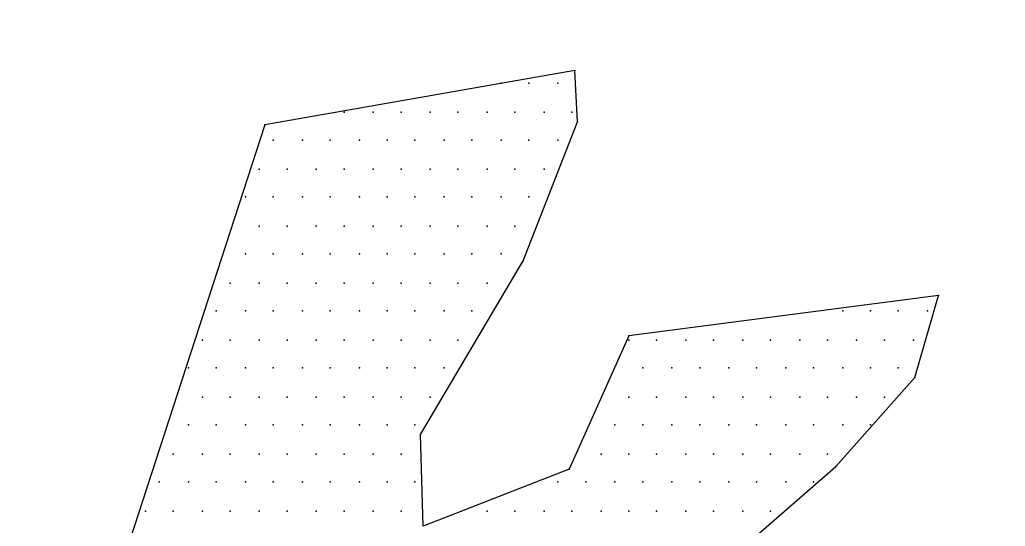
# Model space of a CAD drawing. Extents: x 180421 to 181317, y 668879 to 669680.
# Drawn here: x 180623.003 to 180626.748, y 669623.65 to 669625.574 of the extents above; entities that cross this region are included whole.
import ezdxf

# ---------------------------------------------------------------- set-up
doc = ezdxf.new("R2010")
doc.units = 0
doc.header["$LTSCALE"] = 2.5
doc.header["$MEASUREMENT"] = 0
doc.layers.add('KOTERET', color=1, linetype='CONTINUOUS')

msp = doc.modelspace()

# ---------------------------------------------------------------- linework, layer by layer
at = {"layer": 'KOTERET', "color": 1, "linetype": 'Continuous'}
for points in [[(180622.0816, 669630.2263, 0.06433), (180609.3401, 669633.7416, 0.055067), (180598.0185, 669634.0794, 0.081051), (180584.6436, 669631.3295, 0.05642), (180576.1722, 669626.9486, 0.170965), (180569.6589, 669619.3533, 0.076819), (180568.6666, 669614.8616, 0.118306), (180570.2554, 669608.0158, 0.129737), (180575.3329, 669602.2468, 0.070189), (180585.2717, 669597.0109, 0.047922), (180592.7245, 669595.116, 0.049022), (180603.3916, 669594.3507, 0.072792), (180618.9939, 669597.0531, 0.1248), (180629.2441, 669602.6585, 0.103709), (180634.8759, 669610.6232, 0.036886), (180635.2876, 669612.3703, 0.106536), (180635.0026, 669617.4954, 0.106243), (180629.9355, 669625.2332, 0.106919), (180622.0816, 669630.2263)], [(180592.9145, 669596.2614, 0.049045), (180603.36, 669595.5119, 0.072972), (180618.6666, 669598.1721, 0.125195), (180628.4524, 669603.5083, 0.103069), (180633.7886, 669611.0297, 0.035565), (180634.1422, 669612.5551, 0.105225), (180633.8994, 669617.1365, 0.105504), (180629.1227, 669624.4098, 0.107235), (180621.6594, 669629.1496, 0.064474), (180609.1765, 669632.591, 0.055181), (180598.0871, 669632.9235, 0.081162), (180585.0606, 669630.2474, 0.05669), (180576.7844, 669625.9616, 0.171614), (180570.7409, 669618.9363, 0.076301), (180569.8278, 669614.8194, 0.117637), (180571.2952, 669608.5384, 0.130118), (180575.998, 669603.2022, 0.070334), (180585.6676, 669598.1034, 0.047983), (180592.9145, 669596.2614)]]:
    msp.add_lwpolyline(points, format="xyb", dxfattribs=at)
at = {"layer": 'KOTERET', "color": 2, "linetype": 'Continuous'}
for points in [[(180625.1113, 669625.381), (180623.9343, 669625.1751)], [(180625.1218, 669625.1857), (180625.1113, 669625.381)], [(180624.8315, 669625.3335), (180624.8315, 669625.3335)], [(180624.9371, 669625.3335), (180624.9371, 669625.3335)], [(180625.0479, 669625.3335), (180625.0479, 669625.3335)], [(180624.2351, 669625.2226), (180624.2351, 669625.2226)], [(180624.3459, 669625.2226), (180624.3459, 669625.2226)], [(180624.4515, 669625.2226), (180624.4515, 669625.2226)], [(180624.5624, 669625.2226), (180624.5624, 669625.2226)], [(180624.6679, 669625.2226), (180624.6679, 669625.2226)], [(180624.7788, 669625.2226), (180624.7788, 669625.2226)], [(180624.8843, 669625.2226), (180624.8843, 669625.2226)], [(180624.9952, 669625.2226), (180624.9952, 669625.2226)], [(180625.1007, 669625.2226), (180625.1007, 669625.2226)], [(180623.9343, 669625.1751), (180623.0053, 669622.3197)], [(180624.916, 669624.6579), (180625.1218, 669625.1857)], [(180623.9659, 669625.1171), (180623.9659, 669625.1171)], [(180624.0768, 669625.1171), (180624.0768, 669625.1171)], [(180624.1823, 669625.1171), (180624.1823, 669625.1171)], [(180624.2932, 669625.1171), (180624.2932, 669625.1171)], [(180624.3987, 669625.1171), (180624.3987, 669625.1171)], [(180624.5043, 669625.1171), (180624.5043, 669625.1171)], [(180624.6151, 669625.1171), (180624.6151, 669625.1171)], [(180624.7207, 669625.1171), (180624.7207, 669625.1171)], [(180624.8315, 669625.1171), (180624.8315, 669625.1171)], [(180624.9371, 669625.1171), (180624.9371, 669625.1171)], [(180625.0479, 669625.1171), (180625.0479, 669625.1171)], [(180623.9131, 669625.0062), (180623.9131, 669625.0062)], [(180624.0187, 669625.0062), (180624.0187, 669625.0062)], [(180624.1295, 669625.0062), (180624.1295, 669625.0062)], [(180624.2351, 669625.0062), (180624.2351, 669625.0062)], [(180624.3459, 669625.0062), (180624.3459, 669625.0062)], [(180624.4515, 669625.0062), (180624.4515, 669625.0062)], [(180624.5624, 669625.0062), (180624.5624, 669625.0062)], [(180624.6679, 669625.0062), (180624.6679, 669625.0062)], [(180624.7788, 669625.0062), (180624.7788, 669625.0062)], [(180624.8843, 669625.0062), (180624.8843, 669625.0062)], [(180624.9952, 669625.0062), (180624.9952, 669625.0062)], [(180623.8604, 669624.9007), (180623.8604, 669624.9007)], [(180623.9659, 669624.9007), (180623.9659, 669624.9007)], [(180624.0768, 669624.9007), (180624.0768, 669624.9007)], [(180624.1823, 669624.9007), (180624.1823, 669624.9007)], [(180624.2932, 669624.9007), (180624.2932, 669624.9007)], [(180624.3987, 669624.9007), (180624.3987, 669624.9007)], [(180624.5043, 669624.9007), (180624.5043, 669624.9007)], [(180624.6151, 669624.9007), (180624.6151, 669624.9007)], [(180624.7207, 669624.9007), (180624.7207, 669624.9007)], [(180624.8315, 669624.9007), (180624.8315, 669624.9007)], [(180624.9371, 669624.9007), (180624.9371, 669624.9007)], [(180623.9131, 669624.7898), (180623.9131, 669624.7898)], [(180624.0187, 669624.7898), (180624.0187, 669624.7898)], [(180624.1295, 669624.7898), (180624.1295, 669624.7898)], [(180624.2351, 669624.7898), (180624.2351, 669624.7898)], [(180624.3459, 669624.7898), (180624.3459, 669624.7898)], [(180624.4515, 669624.7898), (180624.4515, 669624.7898)], [(180624.5624, 669624.7898), (180624.5624, 669624.7898)], [(180624.6679, 669624.7898), (180624.6679, 669624.7898)], [(180624.7788, 669624.7898), (180624.7788, 669624.7898)], [(180624.8843, 669624.7898), (180624.8843, 669624.7898)], [(180623.8604, 669624.6843), (180623.8604, 669624.6843)], [(180623.9659, 669624.6843), (180623.9659, 669624.6843)], [(180624.0768, 669624.6843), (180624.0768, 669624.6843)], [(180624.1823, 669624.6843), (180624.1823, 669624.6843)], [(180624.2932, 669624.6843), (180624.2932, 669624.6843)], [(180624.3987, 669624.6843), (180624.3987, 669624.6843)], [(180624.5043, 669624.6843), (180624.5043, 669624.6843)], [(180624.6151, 669624.6843), (180624.6151, 669624.6843)], [(180624.7207, 669624.6843), (180624.7207, 669624.6843)], [(180624.8315, 669624.6843), (180624.8315, 669624.6843)], [(180624.5254, 669623.9981), (180624.916, 669624.6579)], [(180623.8023, 669624.5734), (180623.8023, 669624.5734)], [(180623.9131, 669624.5734), (180623.9131, 669624.5734)], [(180624.0187, 669624.5734), (180624.0187, 669624.5734)], [(180624.1295, 669624.5734), (180624.1295, 669624.5734)], [(180624.2351, 669624.5734), (180624.2351, 669624.5734)], [(180624.3459, 669624.5734), (180624.3459, 669624.5734)], [(180624.4515, 669624.5734), (180624.4515, 669624.5734)], [(180624.5624, 669624.5734), (180624.5624, 669624.5734)], [(180624.6679, 669624.5734), (180624.6679, 669624.5734)], [(180624.7788, 669624.5734), (180624.7788, 669624.5734)], [(180626.4942, 669624.5259), (180625.3171, 669624.3729)], [(180626.4044, 669624.2145), (180626.4942, 669624.5259)], [(180623.7495, 669624.4679), (180623.7495, 669624.4679)], [(180623.8604, 669624.4679), (180623.8604, 669624.4679)], [(180623.9659, 669624.4679), (180623.9659, 669624.4679)], [(180624.0768, 669624.4679), (180624.0768, 669624.4679)], [(180624.1823, 669624.4679), (180624.1823, 669624.4679)], [(180624.2932, 669624.4679), (180624.2932, 669624.4679)], [(180624.3987, 669624.4679), (180624.3987, 669624.4679)], [(180624.5043, 669624.4679), (180624.5043, 669624.4679)], [(180624.6151, 669624.4679), (180624.6151, 669624.4679)], [(180624.7207, 669624.4679), (180624.7207, 669624.4679)], [(180626.13, 669624.4679), (180626.13, 669624.4679)], [(180626.2355, 669624.4679), (180626.2355, 669624.4679)], [(180626.3411, 669624.4679), (180626.3411, 669624.4679)], [(180626.4519, 669624.4679), (180626.4519, 669624.4679)], [(180623.6967, 669624.357), (180623.6967, 669624.357)], [(180623.8023, 669624.357), (180623.8023, 669624.357)], [(180623.9131, 669624.357), (180623.9131, 669624.357)], [(180624.0187, 669624.357), (180624.0187, 669624.357)], [(180624.1295, 669624.357), (180624.1295, 669624.357)], [(180624.2351, 669624.357), (180624.2351, 669624.357)], [(180624.3459, 669624.357), (180624.3459, 669624.357)], [(180624.4515, 669624.357), (180624.4515, 669624.357)], [(180624.5624, 669624.357), (180624.5624, 669624.357)], [(180624.6679, 669624.357), (180624.6679, 669624.357)], [(180625.3171, 669624.3729), (180625.0902, 669623.8662)], [(180625.3171, 669624.357), (180625.3171, 669624.357)], [(180625.4227, 669624.357), (180625.4227, 669624.357)], [(180625.5335, 669624.357), (180625.5335, 669624.357)], [(180625.6391, 669624.357), (180625.6391, 669624.357)], [(180625.7499, 669624.357), (180625.7499, 669624.357)], [(180625.8555, 669624.357), (180625.8555, 669624.357)], [(180625.9663, 669624.357), (180625.9663, 669624.357)], [(180626.0719, 669624.357), (180626.0719, 669624.357)], [(180626.1827, 669624.357), (180626.1827, 669624.357)], [(180626.2883, 669624.357), (180626.2883, 669624.357)], [(180626.3992, 669624.357), (180626.3992, 669624.357)], [(180623.644, 669624.2515), (180623.644, 669624.2515)], [(180623.7495, 669624.2515), (180623.7495, 669624.2515)], [(180623.8604, 669624.2515), (180623.8604, 669624.2515)], [(180623.9659, 669624.2515), (180623.9659, 669624.2515)], [(180624.0768, 669624.2515), (180624.0768, 669624.2515)], [(180624.1823, 669624.2515), (180624.1823, 669624.2515)], [(180624.2932, 669624.2515), (180624.2932, 669624.2515)], [(180624.3987, 669624.2515), (180624.3987, 669624.2515)], [(180624.5043, 669624.2515), (180624.5043, 669624.2515)], [(180624.6151, 669624.2515), (180624.6151, 669624.2515)], [(180625.3699, 669624.2515), (180625.3699, 669624.2515)], [(180625.4808, 669624.2515), (180625.4808, 669624.2515)], [(180625.5863, 669624.2515), (180625.5863, 669624.2515)], [(180625.6972, 669624.2515), (180625.6972, 669624.2515)], [(180625.8027, 669624.2515), (180625.8027, 669624.2515)], [(180625.9136, 669624.2515), (180625.9136, 669624.2515)], [(180626.0191, 669624.2515), (180626.0191, 669624.2515)], [(180626.13, 669624.2515), (180626.13, 669624.2515)], [(180626.2355, 669624.2515), (180626.2355, 669624.2515)], [(180626.3411, 669624.2515), (180626.3411, 669624.2515)], [(180626.1036, 669623.8767), (180626.4044, 669624.2145)], [(180623.6967, 669624.1406), (180623.6967, 669624.1406)], [(180623.8023, 669624.1406), (180623.8023, 669624.1406)], [(180623.9131, 669624.1406), (180623.9131, 669624.1406)], [(180624.0187, 669624.1406), (180624.0187, 669624.1406)], [(180624.1295, 669624.1406), (180624.1295, 669624.1406)], [(180624.2351, 669624.1406), (180624.2351, 669624.1406)], [(180624.3459, 669624.1406), (180624.3459, 669624.1406)], [(180624.4515, 669624.1406), (180624.4515, 669624.1406)], [(180624.5624, 669624.1406), (180624.5624, 669624.1406)], [(180625.3171, 669624.1406), (180625.3171, 669624.1406)], [(180625.4227, 669624.1406), (180625.4227, 669624.1406)], [(180625.5335, 669624.1406), (180625.5335, 669624.1406)], [(180625.6391, 669624.1406), (180625.6391, 669624.1406)], [(180625.7499, 669624.1406), (180625.7499, 669624.1406)], [(180625.8555, 669624.1406), (180625.8555, 669624.1406)], [(180625.9663, 669624.1406), (180625.9663, 669624.1406)], [(180626.0719, 669624.1406), (180626.0719, 669624.1406)], [(180626.1827, 669624.1406), (180626.1827, 669624.1406)], [(180626.2883, 669624.1406), (180626.2883, 669624.1406)], [(180623.644, 669624.0351), (180623.644, 669624.0351)], [(180623.7495, 669624.0351), (180623.7495, 669624.0351)], [(180623.8604, 669624.0351), (180623.8604, 669624.0351)], [(180623.9659, 669624.0351), (180623.9659, 669624.0351)], [(180624.0768, 669624.0351), (180624.0768, 669624.0351)], [(180624.1823, 669624.0351), (180624.1823, 669624.0351)], [(180624.2932, 669624.0351), (180624.2932, 669624.0351)], [(180624.3987, 669624.0351), (180624.3987, 669624.0351)], [(180624.5043, 669624.0351), (180624.5043, 669624.0351)], [(180625.2643, 669624.0351), (180625.2643, 669624.0351)], [(180625.3699, 669624.0351), (180625.3699, 669624.0351)], [(180625.4808, 669624.0351), (180625.4808, 669624.0351)], [(180625.5863, 669624.0351), (180625.5863, 669624.0351)], [(180625.6972, 669624.0351), (180625.6972, 669624.0351)], [(180625.8027, 669624.0351), (180625.8027, 669624.0351)], [(180625.9136, 669624.0351), (180625.9136, 669624.0351)], [(180626.0191, 669624.0351), (180626.0191, 669624.0351)], [(180626.13, 669624.0351), (180626.13, 669624.0351)], [(180626.2355, 669624.0351), (180626.2355, 669624.0351)], [(180624.536, 669623.6497), (180624.5254, 669623.9981)], [(180623.5859, 669623.9242), (180623.5859, 669623.9242)], [(180623.6967, 669623.9242), (180623.6967, 669623.9242)], [(180623.8023, 669623.9242), (180623.8023, 669623.9242)], [(180623.9131, 669623.9242), (180623.9131, 669623.9242)], [(180624.0187, 669623.9242), (180624.0187, 669623.9242)], [(180624.1295, 669623.9242), (180624.1295, 669623.9242)], [(180624.2351, 669623.9242), (180624.2351, 669623.9242)], [(180624.3459, 669623.9242), (180624.3459, 669623.9242)], [(180624.4515, 669623.9242), (180624.4515, 669623.9242)], [(180625.2116, 669623.9242), (180625.2116, 669623.9242)], [(180625.3171, 669623.9242), (180625.3171, 669623.9242)], [(180625.4227, 669623.9242), (180625.4227, 669623.9242)], [(180625.5335, 669623.9242), (180625.5335, 669623.9242)], [(180625.6391, 669623.9242), (180625.6391, 669623.9242)], [(180625.7499, 669623.9242), (180625.7499, 669623.9242)], [(180625.8555, 669623.9242), (180625.8555, 669623.9242)], [(180625.9663, 669623.9242), (180625.9663, 669623.9242)], [(180626.0719, 669623.9242), (180626.0719, 669623.9242)], [(180625.0902, 669623.8662), (180624.536, 669623.6497)], [(180625.7711, 669623.5864), (180626.1036, 669623.8767)], [(180623.5331, 669623.8186), (180623.5331, 669623.8186)], [(180623.644, 669623.8186), (180623.644, 669623.8186)], [(180623.7495, 669623.8186), (180623.7495, 669623.8186)], [(180623.8604, 669623.8186), (180623.8604, 669623.8186)], [(180623.9659, 669623.8186), (180623.9659, 669623.8186)], [(180624.0768, 669623.8186), (180624.0768, 669623.8186)], [(180624.1823, 669623.8186), (180624.1823, 669623.8186)], [(180624.2932, 669623.8186), (180624.2932, 669623.8186)], [(180624.3987, 669623.8186), (180624.3987, 669623.8186)], [(180624.5043, 669623.8186), (180624.5043, 669623.8186)], [(180625.0479, 669623.8186), (180625.0479, 669623.8186)], [(180625.1535, 669623.8186), (180625.1535, 669623.8186)], [(180625.2643, 669623.8186), (180625.2643, 669623.8186)], [(180625.3699, 669623.8186), (180625.3699, 669623.8186)], [(180625.4808, 669623.8186), (180625.4808, 669623.8186)], [(180625.5863, 669623.8186), (180625.5863, 669623.8186)], [(180625.6972, 669623.8186), (180625.6972, 669623.8186)], [(180625.8027, 669623.8186), (180625.8027, 669623.8186)], [(180625.9136, 669623.8186), (180625.9136, 669623.8186)], [(180626.0191, 669623.8186), (180626.0191, 669623.8186)], [(180623.4803, 669623.7078), (180623.4803, 669623.7078)], [(180623.5859, 669623.7078), (180623.5859, 669623.7078)], [(180623.6967, 669623.7078), (180623.6967, 669623.7078)], [(180623.8023, 669623.7078), (180623.8023, 669623.7078)], [(180623.9131, 669623.7078), (180623.9131, 669623.7078)], [(180624.0187, 669623.7078), (180624.0187, 669623.7078)], [(180624.1295, 669623.7078), (180624.1295, 669623.7078)], [(180624.2351, 669623.7078), (180624.2351, 669623.7078)], [(180624.3459, 669623.7078), (180624.3459, 669623.7078)], [(180624.4515, 669623.7078), (180624.4515, 669623.7078)], [(180624.7788, 669623.7078), (180624.7788, 669623.7078)], [(180624.8843, 669623.7078), (180624.8843, 669623.7078)], [(180624.9952, 669623.7078), (180624.9952, 669623.7078)], [(180625.1007, 669623.7078), (180625.1007, 669623.7078)], [(180625.2116, 669623.7078), (180625.2116, 669623.7078)], [(180625.3171, 669623.7078), (180625.3171, 669623.7078)], [(180625.4227, 669623.7078), (180625.4227, 669623.7078)], [(180625.5335, 669623.7078), (180625.5335, 669623.7078)], [(180625.6391, 669623.7078), (180625.6391, 669623.7078)], [(180625.7499, 669623.7078), (180625.7499, 669623.7078)], [(180625.8555, 669623.7078), (180625.8555, 669623.7078)]]:
    msp.add_lwpolyline(points, dxfattribs=at)
at = {"layer": 'KOTERET', "color": 1}
for p in [(180625.1113, 669625.381), (180625.1113, 669625.381), (180624.8315, 669625.3335), (180624.8315, 669625.3335), (180624.9371, 669625.3335), (180624.9371, 669625.3335), (180625.0479, 669625.3335), (180625.0479, 669625.3335), (180624.2351, 669625.2226), (180624.2351, 669625.2226), (180624.3459, 669625.2226), (180624.3459, 669625.2226), (180624.4515, 669625.2226), (180624.4515, 669625.2226), (180624.5624, 669625.2226), (180624.5624, 669625.2226), (180624.6679, 669625.2226), (180624.6679, 669625.2226), (180624.7788, 669625.2226), (180624.7788, 669625.2226), (180624.8843, 669625.2226), (180624.8843, 669625.2226), (180624.9952, 669625.2226), (180624.9952, 669625.2226), (180625.1007, 669625.2226), (180625.1007, 669625.2226), (180623.9343, 669625.1751), (180623.9343, 669625.1751), (180625.1218, 669625.1857), (180625.1218, 669625.1857), (180623.9659, 669625.1171), (180623.9659, 669625.1171), (180624.0768, 669625.1171), (180624.0768, 669625.1171), (180624.1823, 669625.1171), (180624.1823, 669625.1171), (180624.2932, 669625.1171), (180624.2932, 669625.1171), (180624.3987, 669625.1171), (180624.3987, 669625.1171), (180624.5043, 669625.1171), (180624.5043, 669625.1171), (180624.6151, 669625.1171), (180624.6151, 669625.1171), (180624.7207, 669625.1171), (180624.7207, 669625.1171), (180624.8315, 669625.1171), (180624.8315, 669625.1171), (180624.9371, 669625.1171), (180624.9371, 669625.1171), (180625.0479, 669625.1171), (180625.0479, 669625.1171), (180623.9131, 669625.0062), (180623.9131, 669625.0062), (180624.0187, 669625.0062), (180624.0187, 669625.0062), (180624.1295, 669625.0062), (180624.1295, 669625.0062), (180624.2351, 669625.0062), (180624.2351, 669625.0062), (180624.3459, 669625.0062), (180624.3459, 669625.0062), (180624.4515, 669625.0062), (180624.4515, 669625.0062), (180624.5624, 669625.0062), (180624.5624, 669625.0062), (180624.6679, 669625.0062), (180624.6679, 669625.0062), (180624.7788, 669625.0062), (180624.7788, 669625.0062), (180624.8843, 669625.0062), (180624.8843, 669625.0062), (180624.9952, 669625.0062), (180624.9952, 669625.0062), (180623.8604, 669624.9007), (180623.8604, 669624.9007), (180623.9659, 669624.9007), (180623.9659, 669624.9007), (180624.0768, 669624.9007), (180624.0768, 669624.9007), (180624.1823, 669624.9007), (180624.1823, 669624.9007), (180624.2932, 669624.9007), (180624.2932, 669624.9007), (180624.3987, 669624.9007), (180624.3987, 669624.9007), (180624.5043, 669624.9007), (180624.5043, 669624.9007), (180624.6151, 669624.9007), (180624.6151, 669624.9007), (180624.7207, 669624.9007), (180624.7207, 669624.9007), (180624.8315, 669624.9007), (180624.8315, 669624.9007), (180624.9371, 669624.9007), (180624.9371, 669624.9007), (180623.9131, 669624.7898), (180623.9131, 669624.7898), (180624.0187, 669624.7898), (180624.0187, 669624.7898), (180624.1295, 669624.7898), (180624.1295, 669624.7898), (180624.2351, 669624.7898), (180624.2351, 669624.7898), (180624.3459, 669624.7898), (180624.3459, 669624.7898), (180624.4515, 669624.7898), (180624.4515, 669624.7898), (180624.5624, 669624.7898), (180624.5624, 669624.7898), (180624.6679, 669624.7898), (180624.6679, 669624.7898), (180624.7788, 669624.7898), (180624.7788, 669624.7898), (180624.8843, 669624.7898), (180624.8843, 669624.7898), (180623.8604, 669624.6843), (180623.8604, 669624.6843), (180623.9659, 669624.6843), (180623.9659, 669624.6843), (180624.0768, 669624.6843), (180624.0768, 669624.6843), (180624.1823, 669624.6843), (180624.1823, 669624.6843), (180624.2932, 669624.6843), (180624.2932, 669624.6843), (180624.3987, 669624.6843), (180624.3987, 669624.6843), (180624.5043, 669624.6843), (180624.5043, 669624.6843), (180624.6151, 669624.6843), (180624.6151, 669624.6843), (180624.7207, 669624.6843), (180624.7207, 669624.6843), (180624.8315, 669624.6843), (180624.8315, 669624.6843), (180624.916, 669624.6579), (180624.916, 669624.6579), (180623.8023, 669624.5734), (180623.8023, 669624.5734), (180623.9131, 669624.5734), (180623.9131, 669624.5734), (180624.0187, 669624.5734), (180624.0187, 669624.5734), (180624.1295, 669624.5734), (180624.1295, 669624.5734), (180624.2351, 669624.5734), (180624.2351, 669624.5734), (180624.3459, 669624.5734), (180624.3459, 669624.5734), (180624.4515, 669624.5734), (180624.4515, 669624.5734), (180624.5624, 669624.5734), (180624.5624, 669624.5734), (180624.6679, 669624.5734), (180624.6679, 669624.5734), (180624.7788, 669624.5734), (180624.7788, 669624.5734), (180626.4942, 669624.5259), (180626.4942, 669624.5259), (180623.7495, 669624.4679), (180623.7495, 669624.4679), (180623.8604, 669624.4679), (180623.8604, 669624.4679), (180623.9659, 669624.4679), (180623.9659, 669624.4679), (180624.0768, 669624.4679), (180624.0768, 669624.4679), (180624.1823, 669624.4679), (180624.1823, 669624.4679), (180624.2932, 669624.4679), (180624.2932, 669624.4679), (180624.3987, 669624.4679), (180624.3987, 669624.4679), (180624.5043, 669624.4679), (180624.5043, 669624.4679), (180624.6151, 669624.4679), (180624.6151, 669624.4679), (180624.7207, 669624.4679), (180624.7207, 669624.4679), (180626.13, 669624.4679), (180626.13, 669624.4679), (180626.2355, 669624.4679), (180626.2355, 669624.4679), (180626.3411, 669624.4679), (180626.3411, 669624.4679), (180626.4519, 669624.4679), (180626.4519, 669624.4679), (180623.6967, 669624.357), (180623.6967, 669624.357), (180623.8023, 669624.357), (180623.8023, 669624.357), (180623.9131, 669624.357), (180623.9131, 669624.357), (180624.0187, 669624.357), (180624.0187, 669624.357), (180624.1295, 669624.357), (180624.1295, 669624.357), (180624.2351, 669624.357), (180624.2351, 669624.357), (180624.3459, 669624.357), (180624.3459, 669624.357), (180624.4515, 669624.357), (180624.4515, 669624.357), (180624.5624, 669624.357), (180624.5624, 669624.357), (180624.6679, 669624.357), (180624.6679, 669624.357), (180625.3171, 669624.3729), (180625.3171, 669624.3729), (180625.3171, 669624.357), (180625.3171, 669624.357), (180625.4227, 669624.357), (180625.4227, 669624.357), (180625.5335, 669624.357), (180625.5335, 669624.357), (180625.6391, 669624.357), (180625.6391, 669624.357), (180625.7499, 669624.357), (180625.7499, 669624.357), (180625.8555, 669624.357), (180625.8555, 669624.357), (180625.9663, 669624.357), (180625.9663, 669624.357), (180626.0719, 669624.357), (180626.0719, 669624.357), (180626.1827, 669624.357), (180626.1827, 669624.357), (180626.2883, 669624.357), (180626.2883, 669624.357), (180626.3992, 669624.357), (180626.3992, 669624.357), (180623.644, 669624.2515), (180623.644, 669624.2515), (180623.7495, 669624.2515), (180623.7495, 669624.2515), (180623.8604, 669624.2515), (180623.8604, 669624.2515), (180623.9659, 669624.2515), (180623.9659, 669624.2515), (180624.0768, 669624.2515), (180624.0768, 669624.2515), (180624.1823, 669624.2515), (180624.1823, 669624.2515), (180624.2932, 669624.2515), (180624.2932, 669624.2515), (180624.3987, 669624.2515), (180624.3987, 669624.2515), (180624.5043, 669624.2515), (180624.5043, 669624.2515), (180624.6151, 669624.2515), (180624.6151, 669624.2515), (180625.3699, 669624.2515), (180625.3699, 669624.2515), (180625.4808, 669624.2515), (180625.4808, 669624.2515), (180625.5863, 669624.2515), (180625.5863, 669624.2515), (180625.6972, 669624.2515), (180625.6972, 669624.2515), (180625.8027, 669624.2515), (180625.8027, 669624.2515), (180625.9136, 669624.2515), (180625.9136, 669624.2515), (180626.0191, 669624.2515), (180626.0191, 669624.2515), (180626.13, 669624.2515), (180626.13, 669624.2515), (180626.2355, 669624.2515), (180626.2355, 669624.2515), (180626.3411, 669624.2515), (180626.3411, 669624.2515), (180626.4044, 669624.2145), (180626.4044, 669624.2145), (180623.6967, 669624.1406), (180623.6967, 669624.1406), (180623.8023, 669624.1406), (180623.8023, 669624.1406), (180623.9131, 669624.1406), (180623.9131, 669624.1406), (180624.0187, 669624.1406), (180624.0187, 669624.1406), (180624.1295, 669624.1406), (180624.1295, 669624.1406), (180624.2351, 669624.1406), (180624.2351, 669624.1406), (180624.3459, 669624.1406), (180624.3459, 669624.1406), (180624.4515, 669624.1406), (180624.4515, 669624.1406), (180624.5624, 669624.1406), (180624.5624, 669624.1406), (180625.3171, 669624.1406), (180625.3171, 669624.1406), (180625.4227, 669624.1406), (180625.4227, 669624.1406), (180625.5335, 669624.1406), (180625.5335, 669624.1406), (180625.6391, 669624.1406), (180625.6391, 669624.1406), (180625.7499, 669624.1406), (180625.7499, 669624.1406), (180625.8555, 669624.1406), (180625.8555, 669624.1406), (180625.9663, 669624.1406), (180625.9663, 669624.1406), (180626.0719, 669624.1406), (180626.0719, 669624.1406), (180626.1827, 669624.1406), (180626.1827, 669624.1406), (180626.2883, 669624.1406), (180626.2883, 669624.1406), (180623.644, 669624.0351), (180623.644, 669624.0351), (180623.7495, 669624.0351), (180623.7495, 669624.0351), (180623.8604, 669624.0351), (180623.8604, 669624.0351), (180623.9659, 669624.0351), (180623.9659, 669624.0351), (180624.0768, 669624.0351), (180624.0768, 669624.0351), (180624.1823, 669624.0351), (180624.1823, 669624.0351), (180624.2932, 669624.0351), (180624.2932, 669624.0351), (180624.3987, 669624.0351), (180624.3987, 669624.0351), (180624.5043, 669624.0351), (180624.5043, 669624.0351), (180625.2643, 669624.0351), (180625.2643, 669624.0351), (180625.3699, 669624.0351), (180625.3699, 669624.0351), (180625.4808, 669624.0351), (180625.4808, 669624.0351), (180625.5863, 669624.0351), (180625.5863, 669624.0351), (180625.6972, 669624.0351), (180625.6972, 669624.0351), (180625.8027, 669624.0351), (180625.8027, 669624.0351), (180625.9136, 669624.0351), (180625.9136, 669624.0351), (180626.0191, 669624.0351), (180626.0191, 669624.0351), (180626.13, 669624.0351), (180626.13, 669624.0351), (180626.2355, 669624.0351), (180626.2355, 669624.0351), (180624.5254, 669623.9981), (180624.5254, 669623.9981), (180623.5859, 669623.9242), (180623.5859, 669623.9242), (180623.6967, 669623.9242), (180623.6967, 669623.9242), (180623.8023, 669623.9242), (180623.8023, 669623.9242), (180623.9131, 669623.9242), (180623.9131, 669623.9242), (180624.0187, 669623.9242), (180624.0187, 669623.9242), (180624.1295, 669623.9242), (180624.1295, 669623.9242), (180624.2351, 669623.9242), (180624.2351, 669623.9242), (180624.3459, 669623.9242), (180624.3459, 669623.9242), (180624.4515, 669623.9242), (180624.4515, 669623.9242), (180625.2116, 669623.9242), (180625.2116, 669623.9242), (180625.3171, 669623.9242), (180625.3171, 669623.9242), (180625.4227, 669623.9242), (180625.4227, 669623.9242), (180625.5335, 669623.9242), (180625.5335, 669623.9242), (180625.6391, 669623.9242), (180625.6391, 669623.9242), (180625.7499, 669623.9242), (180625.7499, 669623.9242), (180625.8555, 669623.9242), (180625.8555, 669623.9242), (180625.9663, 669623.9242), (180625.9663, 669623.9242), (180626.0719, 669623.9242), (180626.0719, 669623.9242), (180625.0902, 669623.8662), (180625.0902, 669623.8662), (180626.1036, 669623.8767), (180626.1036, 669623.8767), (180623.5331, 669623.8186), (180623.5331, 669623.8186), (180623.644, 669623.8186), (180623.644, 669623.8186), (180623.7495, 669623.8186), (180623.7495, 669623.8186), (180623.8604, 669623.8186), (180623.8604, 669623.8186), (180623.9659, 669623.8186), (180623.9659, 669623.8186), (180624.0768, 669623.8186), (180624.0768, 669623.8186), (180624.1823, 669623.8186), (180624.1823, 669623.8186), (180624.2932, 669623.8186), (180624.2932, 669623.8186), (180624.3987, 669623.8186), (180624.3987, 669623.8186), (180624.5043, 669623.8186), (180624.5043, 669623.8186), (180625.0479, 669623.8186), (180625.0479, 669623.8186), (180625.1535, 669623.8186), (180625.1535, 669623.8186), (180625.2643, 669623.8186), (180625.2643, 669623.8186), (180625.3699, 669623.8186), (180625.3699, 669623.8186), (180625.4808, 669623.8186), (180625.4808, 669623.8186), (180625.5863, 669623.8186), (180625.5863, 669623.8186), (180625.6972, 669623.8186), (180625.6972, 669623.8186), (180625.8027, 669623.8186), (180625.8027, 669623.8186), (180625.9136, 669623.8186), (180625.9136, 669623.8186), (180626.0191, 669623.8186), (180626.0191, 669623.8186), (180623.4803, 669623.7078), (180623.4803, 669623.7078), (180623.5859, 669623.7078), (180623.5859, 669623.7078), (180623.6967, 669623.7078), (180623.6967, 669623.7078), (180623.8023, 669623.7078), (180623.8023, 669623.7078), (180623.9131, 669623.7078), (180623.9131, 669623.7078), (180624.0187, 669623.7078), (180624.0187, 669623.7078), (180624.1295, 669623.7078), (180624.1295, 669623.7078), (180624.2351, 669623.7078), (180624.2351, 669623.7078), (180624.3459, 669623.7078), (180624.3459, 669623.7078), (180624.4515, 669623.7078), (180624.4515, 669623.7078), (180624.7788, 669623.7078), (180624.7788, 669623.7078), (180624.8843, 669623.7078), (180624.8843, 669623.7078), (180624.9952, 669623.7078), (180624.9952, 669623.7078), (180625.1007, 669623.7078), (180625.1007, 669623.7078), (180625.2116, 669623.7078), (180625.2116, 669623.7078), (180625.3171, 669623.7078), (180625.3171, 669623.7078), (180625.4227, 669623.7078), (180625.4227, 669623.7078), (180625.5335, 669623.7078), (180625.5335, 669623.7078), (180625.6391, 669623.7078), (180625.6391, 669623.7078), (180625.7499, 669623.7078), (180625.7499, 669623.7078), (180625.8555, 669623.7078), (180625.8555, 669623.7078)]:
    msp.add_point(p, dxfattribs=at)

doc.saveas('drawing.dxf')
